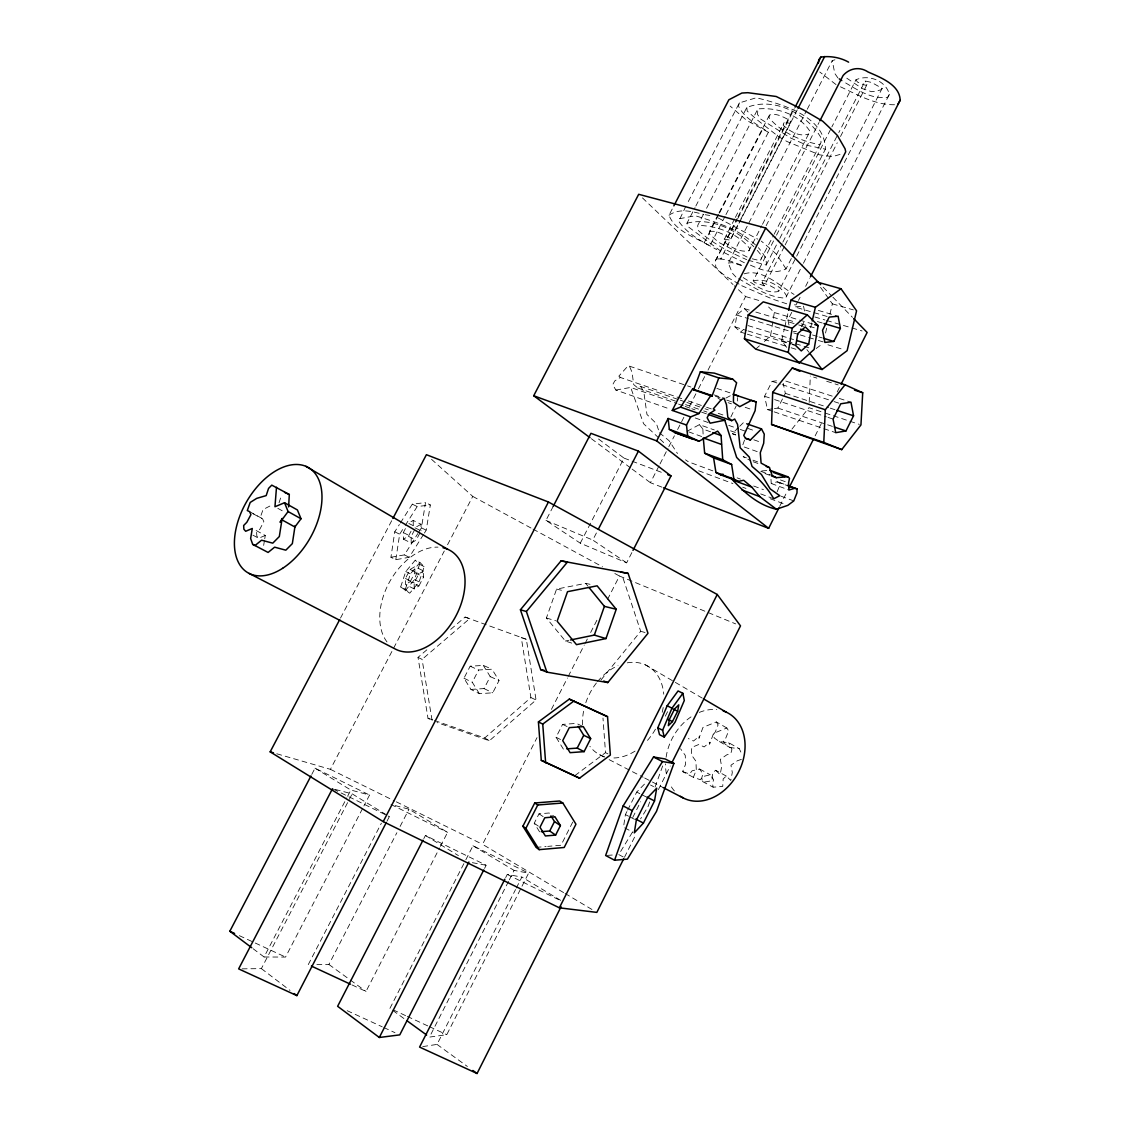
<?xml version="1.0" encoding="UTF-8"?>
<svg xmlns="http://www.w3.org/2000/svg" width="1130" height="1130" viewBox="0 0 1130 1130"><rect width="100%" height="100%" fill="white"/><g stroke="black" fill="none" stroke-linecap="round" stroke-linejoin="round"><path stroke-width="0.75" stroke-dasharray="5 3.75" d="M770.985 479.247L771.225 483.485L777.115 481.846L779.347 482.439L779.319 486.423L776.126 494.375M703.354 214.502L697.747 225.364L697.888 230.054C711.547 242.851 729.344 252.103 746.676 259.646M809.193 402.393L810.323 376.036M718.214 214.46L709.414 231.551L709.216 233.755L718.355 242.187L749.035 258.05M762.496 224.291L809.956 131.32C799.15 114.398 777.2 107.138 757.877 108.932L757.552 114.483L760.674 119.046L790.605 138.001L806.961 145.304L825.409 149.174C824.942 116.037 782.228 104.299 756.351 97.731L739.387 102.887L686.701 204.643M737.311 401.023L737.721 397.548M748.102 260.225L766.211 265.013C767.228 258.459 762.51 252.329 758.385 247.682M423.538 534.462L409.201 557.274L395.797 559.703L390.938 557.274L394.766 531.792L399.384 524.532M395.797 559.703L399.667 534.222L404.286 526.947M626.91 811.58L625.399 814.589L623.492 827.245L632.744 832.076M745.645 333.661L740.588 332.093L734.938 326.881L736.788 315.086L744.289 308.603L749.232 310.086M418.764 532.117L421.448 527.837L425.516 502.596L412.309 504.164L400.303 523.077M764.346 341.458L770.519 335.991L774.318 312.53L766.945 305.411M264.462 540.465L263.643 545.465L264.688 548.375M264.745 538.798L265.282 535.465L253.742 529.236M424.428 533.035L426.222 530.196L430.346 504.955L425.516 502.596M740.927 218.994L790.689 122.181L789.842 120.303C783.542 117.379 776.592 112.562 769.445 115.091L769.007 117.746C781.409 132.606 800.944 141.052 819.518 144.64L821.016 142.578L820.761 137.295C806.495 113.494 773.612 96.516 746.803 107.505L695.84 206.041M786.748 347.362L781.621 340.737L784.347 328.901M784.728 327.22L788.217 311.993M810.634 327.757L811.82 322.643M825.536 333.039L826.736 327.884M829.957 314.154L832.372 303.843L829.42 299.733M685.882 206.197L678.735 221.268C687.789 234.503 702.973 242.06 716.773 249.603M739.387 102.887L738.427 105.98C744.303 118.41 757.665 124.625 768.386 132.238L725.856 214.813M279.025 502.793L281.384 495.632M400.67 586.95L405.769 571.526L415.261 560.198L419.922 562.514L424.202 566.639L419.117 581.879L409.738 593.193L400.67 586.95L405.331 589.281L409.738 593.193M405.331 589.281L410.43 573.856L419.922 562.514M405.119 590.863L414.526 579.577L419.583 564.336L415.261 560.198M571.724 643.097L565.381 641.021L546.412 618.011L556.582 589.097L585.623 583.377L592.191 584.775M265.282 535.465L258.671 538.247L256.849 536.171L256.623 532.498L259.801 529.264L263.841 521.693L262.527 518.712L260.211 517.625L263.064 509.545L272.726 504.602M744.543 440.05L742.283 446.308L760.278 452.72M649.679 802.003L647.9 806.961L640.597 818.869M655.047 787.102L662.802 765.575M734.571 218.952L723.426 241.198C730.46 246.82 739.557 252.781 748.936 250.761L761.705 225.845M790.689 122.181L789.771 123.156L784.107 122.633L783.118 125.162C789.757 131.292 799.56 137.351 808.798 133.962M741.393 759.402L737.381 760.744L730.941 765.236L732.311 772.44L730.771 780.463L726.293 776.07L723.172 778.923L722.734 786.423L713.143 787.186L712.493 783.542L713.609 779.7L710.318 774.799L702.818 776.55L700.374 779.714L693.368 777.327L696.292 770.053L695.953 761.225L691.263 754.628L691.786 747.382L698.947 744.444L704.131 746.944L709.824 742.198L709.598 744.218L713.567 733.37L726.858 728.003L728.624 730.926L725.785 738.074L723.384 741.181L725.135 744.147L729.994 747.523L739.303 748.724L741.845 754.219M693.368 777.327L682.633 771.606L685.585 764.29L685.26 755.405L680.571 748.78M748.936 250.761L749.84 248.628C737.565 233.19 717.042 225.718 697.747 225.364M730.87 416.998L736.139 406.066M665.316 716.166L669.031 708.793M779.686 506.381L786.777 492.284M815.14 435.869L822.23 421.758M837.203 391.997L840.353 385.726M627.659 810.083L636.727 792.059L645.894 782.652M632.729 817.527L640.639 801.763M624.466 857.289L635.512 835.254M658.409 789.602L670.245 765.985M508.514 881.4L429.485 1037.086L446.76 1034.699L520.676 888.83M509.305 879.832L514.093 870.397L528.614 873.137L521.467 887.262M772.496 411.292L767.51 409.597L764.572 396.249L772.115 381.375L779.036 380.471M422.747 1046.592L437.027 1044.417L515.534 889.564M516.325 888.01L521.876 877.064L561.949 901.119M801.566 326.725L804.461 321.005M774.417 408.58L777.878 408.071L785.322 393.353L783.203 383.352M572.712 822.103L561.017 845.24L547.739 846.384M750.419 265.14C761.479 270.197 774.318 274.661 786.028 268.912L791.607 257.979M484.558 868.405L486.154 865.269L425.417 835.48L423.807 838.615M743.187 277.613C753.95 284.011 765.236 294.337 778.669 291.455L795.887 257.711M796.678 256.143L882.135 88.38L871.668 82.476L865.17 80.965L838.799 132.591M563.376 749.119L556.045 737.24L562.599 724.372L576.441 723.412L581.936 725.997M738.582 278.672C753.329 287.006 768.16 297.458 785.59 298.122L802.625 264.83M803.416 263.262L889.367 94.341C885.779 80.414 868.278 74.1 855.947 79.792L831.878 126.885M788.994 325.059L787.935 319.889L793.062 309.79M798.5 300.411L800.082 297.289M805.648 286.328L809.617 278.517M505.661 877.6L507.257 874.451L521.876 877.064M539.589 831.835L534.236 823.247L539.024 813.826L549.152 812.993L555.042 816.905M752.213 258.798L760.151 260.691L773.344 235.774M774.135 234.221L821.016 142.578M784.319 246.538L764.261 285.834L754.925 282.599L753.216 280.72L775.688 236.763M776.494 235.195L831.073 128.453M661.912 487.143L650.414 482.708L659.214 465.504M660.019 463.936L668.014 448.299M668.819 446.731L674.412 435.784M677.619 429.527L684.017 417.012M689.611 406.051L697.606 390.415M698.411 388.847L704.809 376.332M708.016 370.075L745.602 296.54L734.302 285.749M766.211 265.013L779.008 239.956M779.813 238.402L825.409 149.174M389.935 1008.37L465.009 861.399M465.814 859.831L472.99 845.763L528.614 873.137M764.261 285.834L762.086 282.797L782.073 243.685M782.864 242.117L837.994 134.159M785.124 244.97L837.274 142.79M840.494 136.504L866.964 84.637L865.17 80.965M563.602 892.601L482.552 844.35L537.004 737.65M551.412 709.4L567.43 678.014M568.221 676.446L584.238 645.061M585.043 643.493L587.445 638.789M590.651 632.503L597.855 618.393M607.46 599.55L619.466 576.018L735.658 623.887M553.192 506.395L545.974 520.393L580.297 543.177L626.642 562.825L632.179 551.963M580.297 543.177L624 458.102L596.442 437.465M735.913 277.005L732.409 273.206L728.299 263.036L806.439 110.811M807.258 109.243L832.231 60.596L834.985 59.791M626.642 562.825L592.784 540.055L597.586 530.69M351.967 984.908L366.021 991.434L439.584 847.952M440.389 846.398L447.579 832.358L409.004 809.193L394.299 805.365M766.14 225.732L819.038 122.464M479.374 693.679L472.284 682.266L478.611 670.019L491.974 669.2L499.022 680.599L492.736 692.817L479.374 693.679L470.928 689.427L463.964 678.226L470.179 666.206L483.315 665.415L491.974 669.2M316.866 964.568L328.915 964.483L396.87 832.725M400.105 826.454L409.004 809.193M719.019 212.92L769.445 115.091M704.244 242.639L718.708 214.573M719.513 213.019L762.905 128.834M725.05 216.367L709.795 245.973C695.882 237.371 675.147 231.65 669.002 215.223L673.042 207.412M470.928 689.427L484.064 688.594L490.236 676.602L483.315 665.415M735.362 217.398L784.107 122.633M739.048 284.153C730.983 278.983 721.138 274.957 715.756 266.722L715.417 260.705L737.212 218.33M738.017 216.762L793.712 108.48M715.417 260.705L737.198 219.785M738.003 218.231L794.319 108.72M724.175 239.136L729.683 240.04L730.503 239.292L740.122 220.548M797.272 109.864L720.643 258.94L717.084 258.897M744.388 262.767L720.036 250.563L687.633 226.311L686.941 223.246L695.035 207.609M308.264 964.625L381.389 823.163M386.94 821.284L389.341 816.623L352.165 793.867L332.488 788.726L389.341 816.623M706.561 208.287L757.877 108.932M253.12 948.734L264.081 956.983L346.783 797.851M347.602 796.283L350.837 790.04L369.552 795.04L363.902 805.944M242.145 968.848L261.369 968.622L352.165 793.867M264.081 956.983L285.551 957.068L363.097 807.498M418.905 585.976L423.566 577.049L423.566 570.975L414.865 566.624L410.119 569.478L405.416 578.475L405.486 584.535L414.202 588.914L418.905 585.976L410.232 581.625L405.486 584.535M276.794 753.781L330.412 769.332L444.302 551.002M447.551 544.759L472.764 496.409L431.561 459.331M405.43 528.586L403.325 532.611L403.41 539.151L408.382 536.312L412.464 528.543M403.41 539.151L411.207 543.022L411.151 536.482L414.668 529.758M411.207 543.022L416.151 540.154L420.233 532.371M410.232 581.625L414.894 572.712L414.865 566.624M311.781 774.403L315.016 768.188L369.552 795.04M414.202 588.914L414.159 582.854L418.863 573.842L423.566 570.975M882.135 88.38L881.513 89.567L877.177 90.951L871.64 91.714L862.416 88.663L845.664 77.447M340.511 618.068L392.054 520.04M889.367 94.341L887.784 97.251C871.159 99.765 856.837 89.327 843.093 81.459M797.695 301.978L795.958 304.945L792.935 304.704M632.39 832.259L618.717 854.577L624.509 857.628M390.938 557.274L404.413 554.886L417.86 533.53M405.204 525.492L417.196 506.551L430.346 504.955M791.961 429.089L808.967 407.676L823.586 412.521M600.962 679.992L640.696 631.317L622.136 575.382M738.497 427.479L732.353 433.539L735.644 434.711M739.726 426.278L743.413 422.634L744.811 425.233M726.293 776.07L715.629 770.265L712.493 773.146L712.041 780.675L705.544 781.904L702.422 781.466L701.772 777.807L702.917 773.951L699.625 769.007L692.097 770.801L689.639 773.994L682.633 771.606M755.702 349.114L759.402 345.837M740.588 332.093L743.074 329.918M434.471 720.488L484.699 737.975L530.902 697.591L521.269 637.546L526.34 639.312L536.058 699.964L489.403 740.757L437.07 722.55M418.015 657.378L422.083 659.369L432.154 720.841L427.988 718.228L418.015 657.378L428.482 648.422M450.701 629.396L465.094 617.079L469.614 618.647L422.083 659.369M574.958 775.561L605.511 752.651L602.982 718.044M816.157 348.52L823.12 343.351M681.715 398.664L620.398 377.462L614.762 380.923L612.714 384.694L615.864 390.048L670.429 409.244M421.024 524.264L416.08 527.06L408.255 523.204L413.227 520.436L421.024 524.264L421.038 530.817M687.054 431.279L699.371 424.654L714.287 429.937M725.841 398.113L731.689 395.02M620.398 377.462L618.845 376.149L626.458 367.645L629.481 366.162L632.08 372.42L633.704 384.567L637.758 387.986L640.738 386.474L678.65 399.625M866.964 84.637L865.622 85.273L861.187 83.832L857.458 82.01L855.947 79.792M686.941 223.246C710.784 216.904 737.028 230.082 753.865 246.736M726.858 728.003L716.335 721.943L702.987 727.367L698.976 738.285L699.216 736.252L693.495 741.026L688.311 738.54M669.002 215.223C679.78 207.765 692.068 211.55 703.58 214.375M744.176 273.827C762.256 268.248 779.672 285.932 794.051 294.422M840.042 154.4L832.443 156.66L819.518 154.824L787.059 141.547L778.612 136.659L756.846 119.582L747.213 111.079L746.803 107.505M721.745 258.699L720.643 258.94L727.395 260.055L742.919 265.649M753.216 280.72C765.843 278.361 780.406 284.562 786.706 296.116M565.381 641.021L568.786 640.315M679.398 218.726L695.331 215.759C717.338 222.554 740.659 229.56 757.142 246.608M615.864 390.048L630.695 387.449L676.912 403.551M709.414 231.551C716.632 230.04 723.214 234.743 729.514 237.625L730.503 239.292M767.51 409.597L772.694 408.834M728.299 263.036L732.056 262.64L744.02 266.341M793.401 331.641L796.396 331.33M800.534 306.371L794.531 306.908L827.541 316.612M536.114 847.373L546.073 846.525M761.761 470.942L768.315 470.433M894.536 104.751C874.168 105.034 855.368 93.508 837.344 85.371M607.276 855.382L613.816 854.916M716.335 721.943L718.087 724.881L715.234 732.071L712.804 735.206L714.556 738.187L719.415 741.562L728.751 742.735L739.303 748.724M705.219 214.728L709.824 215.463M472.354 862.67L486.154 865.269M786.734 303.801L772.553 299.111L741.774 285.721M762.086 282.797L768.442 284.788L779.107 290.636M556.582 589.097L564.407 590.948M640.696 631.317L645.061 632.503M832.372 303.843L853.348 309.888M818.36 310.439L836.483 315.736M745.602 296.54L760.787 301.032M814.801 316.979L824.928 319.974M826.623 320.482L850.254 327.46M851.935 327.954L862.063 330.949M546.412 618.011L555.621 620.737M817.4 321.556L822.329 323.025M774.318 312.53L797.907 319.578M799.588 320.072L813.063 324.098M787.935 319.889L794.531 321.866M801.114 323.844L817.597 328.774M755.815 312.064L797.031 324.437M798.67 324.932L805.266 326.923M812.498 334.974L817.414 336.472M819.052 336.966L822.329 337.955M736.788 315.086L748.328 318.589M749.967 319.098L789.517 331.118M793.698 332.94L798.613 334.452M800.266 334.946L816.679 339.932M818.318 340.441L824.886 342.432M827.923 344.805L843.926 349.693M748.032 325.595L793.543 339.551M770.519 335.991L802.371 345.808M804.052 346.331L810.747 348.393M781.621 340.737L788.09 342.743M789.715 343.238L794.56 344.735M734.938 326.881L746.45 330.426M748.088 330.935L790.831 344.142M792.483 344.65L795.76 345.667M747.326 334.183L789.46 347.263M791.155 347.786L796.212 349.354M813.6 377.081L816.877 378.126M826.694 381.262L838.163 384.92M785.83 381.093L832.612 396.263M839.293 398.438L850.989 402.224M772.115 381.375L780.491 384.115M782.158 384.652L832.386 401.037M834.053 401.588L840.748 403.777M785.322 393.353L828.587 407.591M830.239 408.142L835.24 409.795M825.211 413.072L831.708 415.219M833.333 415.755L859.323 424.386M764.572 396.249L772.92 399.031M774.601 399.596L826.383 416.857M828.05 417.408L833.064 419.075M777.878 408.071L832.669 426.49M716.858 388.423L733.54 394.031M774.163 411.857L835.72 432.677M629.481 366.162L685.896 385.33M687.563 385.895L690.882 387.011M714.104 394.907L724.062 398.283M720.107 397.873L715.106 396.178L721.463 400.416M726.774 400.133L733.427 402.407M745.164 407.309L753.442 410.134M728.116 402.675L731.435 403.82M688.34 400.952L704.922 406.687M706.575 407.252L714.866 410.119M680.302 400.19L685.246 401.899M686.885 402.478L703.369 408.184M705.021 408.763L708.312 409.908M718.2 413.326L723.144 415.035M637.758 387.986L675.669 401.164M685.557 404.611L702.041 410.345M703.693 410.91L706.985 412.055M678.565 404.13L683.509 405.854M685.161 406.433L690.105 408.156M691.758 408.735L695.063 409.879M701.659 412.182L706.617 413.905M747.848 428.411L756.055 431.279M427.988 718.228L432.847 719.923M728.751 425.403L738.653 428.863M740.305 429.442L745.249 431.166M695.233 417.973L710.106 423.199M730.559 430.812L738.794 433.708M753.851 439.81L762.044 442.706M732.466 433.864L735.757 435.022M699.371 424.654L702.86 429.061L711.137 431.999M688.707 431.872L701.984 436.632M746.407 457.82L743.159 456.647L750.179 460.418M752.933 460.178L757.835 461.944M753.216 461.76L758.089 463.526M760.815 471.337L772.171 475.476M764.968 473.555L769.827 475.32M780.505 479.953L788.571 482.891M465.094 617.079L526.34 639.312M779.347 482.439L787.384 485.377M777.115 481.846L786.763 485.377M771.225 483.485L788.938 489.982M737.141 477.863L740.404 479.078M712.846 470.871L688.354 461.789L685.514 459.825M753.654 486.013L763.456 489.657M780.943 496.155L793.769 500.915M698.623 470.758L732.918 483.555M742.721 487.214L745.984 488.428M760.688 493.909L773.753 498.796M770.222 498.74L784.658 504.135M624 458.102L630.484 460.56M632.094 461.181L662.872 472.863M545.974 520.393L592.784 540.055M470.179 666.206L478.611 670.019M490.236 676.602L499.022 680.599M530.902 697.591L536.058 699.964M347.193 1010.686L382.237 1026.817M383.833 1027.551L394.977 1032.679M393.099 1009.839L405.727 1015.686M407.309 1016.421L427.818 1025.927M429.4 1026.647L446.76 1034.699M239.376 935.668L285.551 957.068M768.386 132.238L746.746 120.43L730.135 106.065M562.599 724.372L569.322 727.621M463.964 678.226L472.284 682.266M484.064 688.594L492.736 692.817M412.309 504.164L417.196 506.551M507.257 874.451L558.757 899.72M421.448 527.837L426.222 530.196M419.484 530.055L413.269 526.99L413.227 520.436M330.412 769.332L394.751 801.057M396.319 801.834L482.552 844.35M391.022 804.518L447.579 832.358M403.325 532.611L411.151 536.482M408.382 536.312L416.151 540.154M394.766 531.792L399.667 534.222M605.511 752.651L607.926 753.851M404.413 554.886L409.201 557.274M419.583 564.336L424.202 566.639M410.119 569.478L418.863 573.842M414.894 572.712L423.566 577.049M405.769 571.526L410.43 573.856M414.526 579.577L419.117 581.879M405.416 578.475L414.159 582.854M718.186 217.949L757.707 239.122M556.045 737.24L562.698 740.644M650.527 785.025L653.606 786.607M636.727 792.059L639.834 793.67M641.402 794.475L646.063 796.876M599.875 754.84L607.601 758.837M609.141 759.642L643.125 777.214M644.679 778.019L650.852 781.211M652.406 782.017L663.211 787.61M625.399 814.589L628.52 816.199M630.074 817.018L634.749 819.448M702.422 781.466L713.143 787.186M252.894 535.154L258.671 538.247M699.625 769.007L710.318 774.799M472.764 496.409L531.453 528.261M532.993 529.094L602.488 566.794M614.833 573.503L619.466 576.018M249.617 511.65L262.527 518.712M253.035 513.698L260.211 517.625M277.825 508.331L283.559 511.523M719.415 741.562L729.994 747.523M645.4 664.864L673.833 681.503M675.33 682.379L702.267 698.128M484.699 737.975L489.403 740.757M565.113 893.491L592.304 909.692M472.99 845.763L514.093 870.397M836.016 84.566L819.787 72.009M315.016 768.188L350.837 790.04M425.417 835.48L458.413 855.608M539.024 813.826L544.801 817.739M534.236 823.247L538.53 826.27M392.76 1010.418L405.472 1019.656M328.915 964.483L348.902 979.004M350.328 980.035L366.021 991.434M437.027 1044.417L467.396 1066.48M591.357 438.708L630.738 468.046M632.136 469.091L650.414 482.708M261.369 968.622L290.043 990.417M659.426 432.762L669.186 440.799L677.477 453.526M658.762 437.96L643.591 423.736L630.695 387.449M660.019 439.146L666.347 445.065M744.289 308.603L749.882 313.886M642.462 197.905L733.045 284.548M715.629 770.265L720.121 774.672L721.675 766.592L720.318 759.36L726.788 754.826L730.813 753.484L731.915 749.656L728.751 742.735M823.134 287.147L831.694 295.947M832.909 297.204L852.472 317.346M757.227 250.323L760.758 254.575L761.436 259.067M585.623 583.377L587.84 586.075M806.891 349.565L808.91 352.221M820.549 287.373L828.431 298.348M837.923 77.956L834.816 73.492L832.231 60.596M640.738 386.474L643.775 391.729L646.967 414.47L656.417 423.623L658.931 431.236M786.028 268.912L776.72 254.462A299.577 70.554 28.4 0 0 761.281 241.086M803.529 306.103L804.885 312.982M702.86 429.061L703.213 436.42M627.263 662.83A50.44 37.417 -61.8 0 1 663.748 694.173M663.183 707.479A50.44 37.417 -61.8 0 1 662.208 712.253M655.442 729.203A50.44 37.417 -61.8 0 1 645.527 742.509M635.046 751.111A50.44 37.417 -61.8 0 1 611.019 757.905M604.437 756.69A50.44 37.417 -61.8 0 1 589.902 746.337M582.628 724.923A50.44 37.417 -61.8 0 1 584.069 708.835M585.806 702.733A50.44 37.417 -61.8 0 1 596.485 682.887M597.473 681.658A50.44 37.417 -61.8 0 1 618.011 665.655M674.37 790.944A47.997 37.177 -62.4 0 1 669.709 783.853M666.361 773.669A47.997 37.177 -62.4 0 1 665.556 763.951M666.107 757.241A47.997 37.177 -62.4 0 1 693.608 715.248M699.301 712.409A47.997 37.177 -62.4 0 1 716.787 709.612M386.997 641.925A56.387 37.276 -60.7 0 1 389.172 582.642A56.387 37.276 -60.7 0 1 438.002 547.146"/><path stroke-width="1.5" d="M787.384 485.377L797.031 488.909L796.989 492.906L793.769 500.915L787.864 505.336L776.409 509.263C757.312 504.941 743.145 491.381 730.404 477.552M771.564 424.485L772.68 392.35L792.299 367.985L845.028 384.779L862.713 392.76L860.947 424.922L841.723 449.613L771.564 424.485L823.784 442.423L841.723 449.613M823.784 442.423L825.31 409.752L845.028 384.779M818.431 63.026L818.727 59.819L820.86 57.093C830.183 55.681 840.522 57.545 848.616 62.164M288.616 506.904L289.308 494.502L271.779 485.137L268.559 488.414L266.186 495.604L256.708 498.372L250.196 502.44L247.301 510.562L249.617 511.65L250.916 514.644L246.849 522.258L243.656 525.507L243.868 529.193L245.676 531.269L252.301 528.459L250.634 538.502L252.682 544.349L268.093 552.443L274.618 547.174L285.819 550.183L292.345 543.615L295.099 525.62M737.918 395.811L733.144 394.257L756.154 401.941L755.094 410.699L743.752 435.445L745.645 438.511L750.433 439.923L761.507 428.906L764.261 434.132L763.682 443.271L760.278 452.72L761.097 463.116L769.474 467.636L772.171 475.476L776.31 477.679L787.723 476.733L789.517 478.301L788.571 482.891L788.938 489.982L794.8 488.315L797.031 488.909M744.43 338.746L748.201 314.945L763.259 301.851L807.286 314.846L818.12 325.61L814.109 349.438L799.277 362.857L755.702 349.114L744.43 338.746L788.231 352.433L799.277 362.857M788.231 352.433L792.215 328.251L807.286 314.846M808.713 344.212L810.719 332.248L805.266 326.923L797.766 333.618L795.76 345.667L801.269 350.922L808.713 344.212L796.904 340.596M654.51 800.972L656.7 788.189L647.631 797.681L636.303 820.253L634.283 832.881L643.422 823.078L654.51 800.972L646.869 797.031M677.647 711.25L678.777 704.866L674.667 708.863L669.412 719.302L668.324 725.658L672.449 721.59L677.647 711.25L672.915 708.891M788.613 310.312L790.944 300.17L816.595 281.879L841.031 288.757L856.568 310.821L847.133 350.667L822.075 369.524L798.034 361.953M812.216 320.934L815.394 307.289L841.031 288.757M605.977 638.591L616.231 609.268L597.12 585.82L567.528 591.682L557.147 621.189L576.484 644.651L605.977 638.591L594.338 635.088L570.495 639.976M594.338 635.088L604.395 606.358L588.942 587.431M623.139 805.93L605.638 855.495L614.565 860.213L627.404 859.153L656.488 811.411L673.918 763.4L665.189 758.965L653.536 757.001L623.139 805.93L632.221 810.648L614.565 860.213M732.749 379.214L718.821 377.929L712.013 396.136L693.594 389.864L700.36 371.798L714.33 373.126L732.749 379.214L736.619 382.759L733.54 394.031L733.427 402.407L739.74 406.645L751.408 400.401L756.154 401.941M657.801 727.833L667.166 705.756L678.085 690.953L682.887 693.326L684.3 700.515L675.062 722.183L664.27 737.071L659.51 734.67L657.801 727.833L662.618 730.248L664.27 737.071M662.618 730.248L671.997 708.171L682.887 693.326M845.946 430.954L853.546 415.812L850.989 402.224L840.748 403.777L833.064 419.075L835.72 432.677L845.946 430.954L834.336 427.055M663.564 487.779L768.654 528.332L778.895 507.949M789.135 487.581L813.558 439.005M841.13 384.158L867.134 332.446L853.687 318.603M623.675 858.856L596.838 912.39L559.364 907.828L383.225 821.623L270.169 751.86L339.692 619.621M671.827 762.835L740.503 625.879L717.239 594.479L548.431 502.002L426.406 454.698L392.873 518.486M833.799 341.43L840.381 328.378L838.121 316.216L829.194 317.092L822.541 330.257L824.886 342.432L833.799 341.43L823.968 338.449M559.364 907.828L717.239 594.479M504.87 879.168L419.583 1047.086L477.058 1073.5L561.059 906.74M566.822 748.865L577.204 748.116L583.716 735.277L578.249 726.378M584.083 751.648L590.679 738.653L583.32 726.647L569.322 727.621L562.698 740.644L570.099 752.665L584.083 751.648L577.204 748.116M541.284 831.694L549.717 830.988L554.491 821.581L550.932 815.86M555.607 835.098L560.423 825.578L555.042 816.905L544.801 817.739L539.971 827.273L545.38 835.96L555.607 835.098L549.717 830.988M792.398 256.425L845.72 151.801L845.071 148.807L837.443 135.543A297.6 87.745 28.7 0 0 822.682 121.193L803.317 109.864L776.197 96.488L747.848 92.688L741.887 93.041L728.878 99.765L673.861 205.858M483.753 869.987L399.766 1034.882L379.327 1037.481L337.63 1006.293L423.001 840.183M522.893 826.228L534.716 802.992L559.633 801.001L562.811 802.992L575.947 824.208L564.195 847.486L539.165 849.647L536.114 847.373L522.893 826.228L525.874 828.389L539.165 849.647M525.874 828.389L537.753 804.998L562.811 802.992M810.408 276.949L900.172 100.217C899.649 84.581 880.454 77.447 868.024 71.953C859.718 66.331 849.576 68.111 843.093 75.512L819.843 120.896M776.409 509.263L759.741 496.621L751.775 487.115L743.667 480.278L738.3 481.394L733.907 479.134L731.633 464.472L722.748 459.783L721.067 435.53L717.607 431.109L699.06 441.223L687.633 435.954L686.503 425.035L690.656 416.899L698.933 413.538L711.01 395.246L712.013 396.136M379.327 1037.481L468.908 862.02M632.984 550.409L670.98 475.928L638.408 451.11L590.934 433.327L553.192 506.395M598.377 529.137L638.408 451.11M768.654 528.332L656.671 440.884L668.141 418.495L686.503 425.035M690.656 416.899L672.265 410.416L765.702 228.006L638.69 194.304L533.713 395.74L589.959 437.649M795.125 107.152L820.86 57.093M798.077 108.282L824.688 56.5M383.225 821.623L548.431 502.002M332.488 788.726L238.642 968.89L296.865 995.615L386.135 822.852M251.75 947.717L229.828 931.233L310.962 775.957M897.757 104.511L900.172 100.217M632.221 810.648L662.505 761.578L673.918 763.4M672.265 410.416L680.557 407.125L692.577 388.988L711.01 395.246M276.497 487.242L274.957 506.734L284.534 502.737L288.094 511.551L280.099 522.328L282.147 518.458L279.322 536.538L272.768 543.163L261.595 540.197L255.041 545.508L252.682 544.349M284.534 502.737L297.402 509.955L301.004 518.755L294.888 526.99L281.935 519.842M607.813 682.562L647.984 633.294L628.125 573.39L561.045 560.875L520.422 609.776L540.691 669.68L546.892 672.138L607.813 682.562L603.702 681.023M546.892 672.138L526.396 611.528L567.472 562.034L561.045 560.875M579.549 778.16L610.355 755.052L607.545 716.674L569.308 699.103L538.417 721.929L541.284 760.335L579.549 778.16L541.284 760.335M545.635 762.807L542.739 724.09L573.87 701.066M710.276 413.199L731.717 420.657L734.684 419.046L737.565 424.4L740.192 447.791L749.261 457.043L752.029 466.408L761.422 474.487L770.152 488.866L779.771 495.703L773.753 498.796C764.629 482.454 749.402 470.73 736.647 457.424L724.768 420.233L708.27 414.484M724.768 420.233L710.106 423.199L707.126 417.733L709.216 413.806L714.866 410.119L713.355 408.806L721.039 399.865L724.062 398.283L726.477 404.695L727.805 417.21L731.717 420.657M721.449 444.415L703.284 437.903L704.654 453.186L713.595 457.876L715.94 472.453L720.347 474.727L723.045 474.19M540.691 669.68L544.137 670.274M621.034 572.105L628.125 573.39M604.395 606.358L616.231 609.268M270.169 751.86L273.474 752.82M790.944 300.17L815.394 307.289M520.422 609.776L526.396 611.528M823.968 323.505L840.381 328.378M814.758 324.593L818.12 325.61M800.577 329.197L810.719 332.248M748.201 314.945L792.215 328.251M854.534 390.147L862.713 392.76M836.906 410.331L853.546 415.812M772.68 392.35L825.31 409.752M700.36 371.798L718.821 377.929M668.141 418.495L669.327 429.358L675.076 432.719L699.06 441.223M746.704 423.778L761.507 428.906M680.557 407.125L698.933 413.538M745.503 438.186L750.433 439.923M712.79 432.592L721.067 435.53M669.327 429.358L687.633 435.954M675.076 432.719L693.368 439.316M766.225 466.464L769.474 467.636M787.723 476.733L769.954 470.306L771.762 471.86M773.372 472.453L784.672 476.549M771.451 475.914L776.31 477.679M704.654 453.186L722.748 459.783M713.595 457.876L731.633 464.472M788.373 485.971L794.8 488.315M533.713 395.74L656.671 440.884M715.94 472.453L733.907 479.134M720.347 474.727L738.3 481.394M733.907 480.476L751.775 487.115M741.944 489.954L759.741 496.621M667.731 474.699L670.98 475.928M607.545 716.674L569.308 699.103M792.299 367.985L799.814 371.346M284.576 492.383L289.308 494.502M311.386 966.079L350.413 984.188M229.828 931.233L234.602 933.451M583.716 735.277L590.679 738.653M667.166 705.756L671.997 708.171M538.417 721.929L542.739 724.09M667.717 719.217L672.449 721.59M653.536 757.001L662.505 761.578M249.08 573.404L395.768 649.284A56.387 37.276 -60.7 0 0 457.82 612.135A56.387 37.276 -60.7 0 0 443.017 547.768M663.211 787.61L683.297 797.992M635.78 819.109L643.422 823.078M288.094 511.551L301.004 518.755M305.891 466.323L447.692 549.279M703.75 699.004L726.195 712.14M534.716 802.992L537.753 804.998M554.491 821.581L560.423 825.578M839.209 78.832L841.794 80.583M406.885 1020.673L426.66 1035.024M472.919 1070.491L477.058 1073.5M294.139 993.538L296.865 995.615M692.577 388.988L693.594 389.864M765.702 228.006L820.691 284.633M809.928 353.549L822.075 369.524M723.186 710.954A47.997 37.177 -62.4 0 1 738.78 771.55A47.997 37.177 -62.4 0 1 680.5 796.353M282.599 568.319A60.681 36.598 -60.2 0 0 313.73 471.832A60.681 36.598 -60.2 0 0 238.261 520.407A60.681 36.598 -60.2 0 0 282.599 568.319"/></g></svg>
